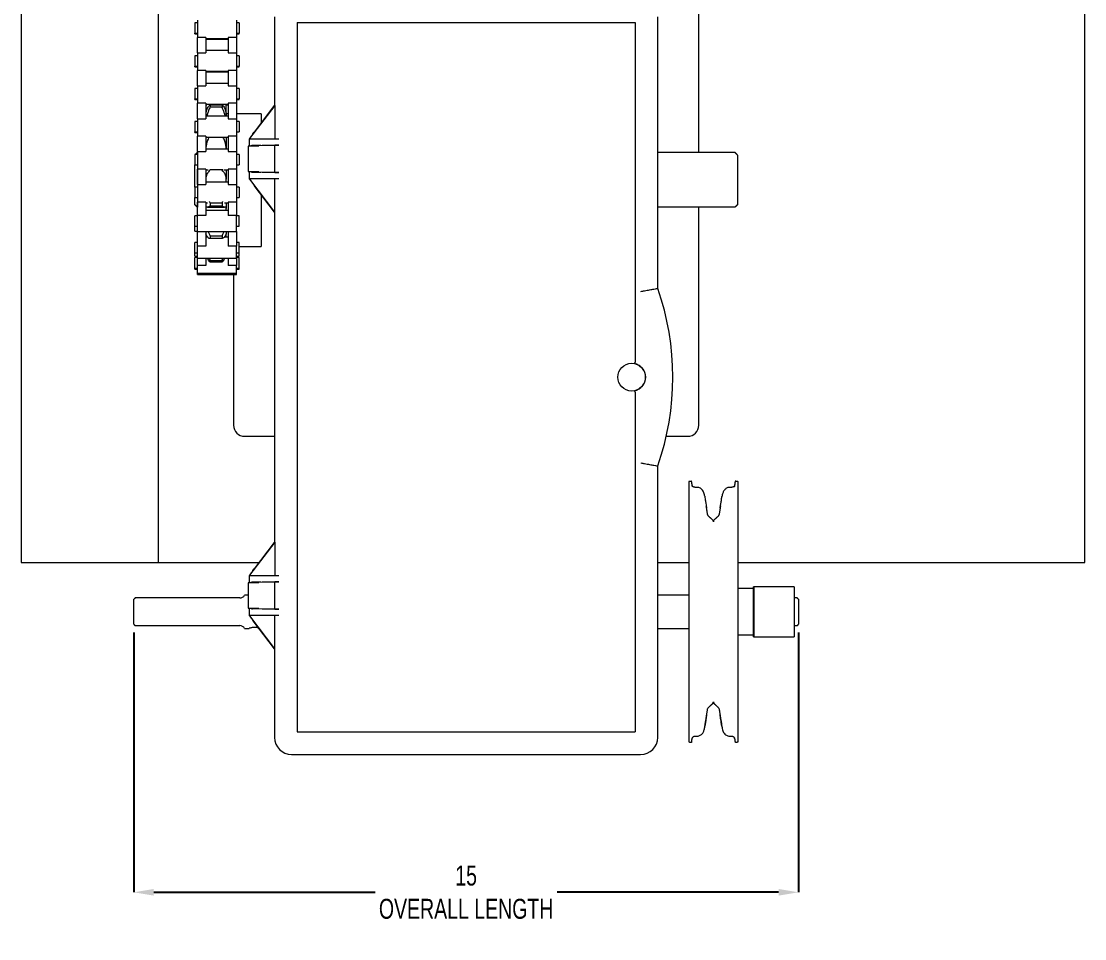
# Model space of a CAD drawing. Header units: inches. Extents: x 1.7 to 27.6, y 4.9 to 18.4.
# Drawn here: x 3.81 to 11.81, y 4.91 to 11.81 of the extents above; entities that cross this region are included whole.
import ezdxf

# ---------------------------------------------------------------- set-up
doc = ezdxf.new("R2010")
doc.units = ezdxf.units.IN
doc.header["$MEASUREMENT"] = 0
doc.header["$PDSIZE"] = -1
doc.layers.add('DIM', color=1, linetype='Continuous')
doc.styles.add('SLDTEXTSTYLE0', font='ARIAL.TTF', dxfattribs={"width": 0.7})
doc.dimstyles.new('SLDDIMSTYLE0', dxfattribs={"dimtxt": 0.15, "dimasz": 0.15, "dimexe": 0, "dimexo": 0.0625, "dimgap": 0.0375, "dimtad": 0, "dimtih": 1, "dimtoh": 1, "dimdec": 0, "dimlfac": 3, "dimrnd": 1e-09, "dimzin": 12, "dimdsep": 46, "dimtxsty": 'SLDTEXTSTYLE0', "dimsah": 1, "dimcen": 0.09, "dimadec": 0, "dimazin": 0, "dimtfac": 1, "dimtdec": 0, "dimtofl": 0, "dimtmove": 0, "dimatfit": 3, "dimfxl": 0, "dimtolj": 1, "dimtzin": 12, "dimarcsym": 0})

# ---------------------------------------------------------------- blocks, each defined once
blk = doc.blocks.new('*D30')
at = {"color": 0, "linetype": 'ByBlock', "lineweight": -2}
for p, q in [((4.6548, 7.2141), (4.6548, 5.2615)), ((9.6548, 7.2141), (9.6548, 5.2615)), ((4.8048, 5.2615), (6.4705, 5.2615)), ((9.5048, 5.2615), (7.839, 5.2615))]:
    blk.add_line(p, q, dxfattribs=at)
at = {"color": 0, "linetype": 'ByBlock'}
for points in [[(4.6548, 5.2615), (4.8048, 5.2365), (4.8048, 5.2865)], [(9.6548, 5.2615), (9.5048, 5.2365), (9.5048, 5.2865)]]:
    blk.add_solid(points, dxfattribs=at)
at = {"layer": 'DEFPOINTS', "color": 0, "linetype": 'ByBlock'}
for p in [(4.6548, 7.2766), (9.6548, 7.2766)]:
    blk.add_point(p, dxfattribs=at)
at = {"color": 0, "linetype": 'ByBlock', "insert": (7.1548, 5.2615), "char_height": 0.15, "attachment_point": 5, "style": 'SLDTEXTSTYLE0'}
blk.add_mtext('15\\POVERALL LENGTH', dxfattribs=at)

msp = doc.modelspace()

# ---------------------------------------------------------------- linework, layer by layer
at = {"color": 7, "linetype": 'Continuous', "lineweight": 15}
for p, q in [((11.808373, 7.741591), (11.808373, 18.408258)), ((4.841706, 7.741591), (4.841706, 15.783258)), ((3.808373, 12.741592), (3.808373, 7.741591)), ((8.905206, 10.824959), (8.905206, 12.460792)), ((5.713684, 11.843059), (5.713684, 11.17515)), ((8.595956, 9.802016), (8.595956, 11.843059)), ((5.113706, 11.799302), (5.113706, 11.721302)), ((5.134373, 11.819684), (5.134373, 11.688816)), ((5.426373, 11.819684), (5.426373, 11.688816)), ((5.447039, 11.799302), (5.447039, 11.721302)), ((5.883987, 11.801392), (5.883987, 6.468059)), ((5.883987, 11.801392), (8.425653, 11.801392)), ((8.425653, 11.801392), (8.425653, 9.247142)), ((5.113706, 11.715462), (5.113706, 11.721302)), ((5.197039, 11.688816), (5.134373, 11.688816)), ((5.134373, 11.572335), (5.134373, 11.688816)), ((5.197039, 11.688816), (5.197039, 11.572335)), ((5.426373, 11.688816), (5.363706, 11.688816)), ((5.363706, 11.688816), (5.363706, 11.572335)), ((5.426373, 11.688816), (5.426373, 11.572335)), ((5.447039, 11.715462), (5.447039, 11.721302)), ((5.113706, 11.551953), (5.113706, 11.473953)), ((5.134373, 11.572335), (5.197039, 11.572335)), ((5.134373, 11.572335), (5.134373, 11.441467)), ((5.363706, 11.572335), (5.426373, 11.572335)), ((5.426373, 11.572335), (5.426373, 11.441467)), ((5.447039, 11.551953), (5.447039, 11.473953)), ((5.113706, 11.468378), (5.113706, 11.473953)), ((5.197039, 11.441467), (5.134373, 11.441467)), ((5.134373, 11.324986), (5.134373, 11.441467)), ((5.197039, 11.441467), (5.197039, 11.324986)), ((5.426373, 11.441467), (5.363706, 11.441467)), ((5.363706, 11.441467), (5.363706, 11.324986)), ((5.426373, 11.441467), (5.426373, 11.324986)), ((5.447039, 11.468378), (5.447039, 11.473953)), ((5.113706, 11.304604), (5.113706, 11.226604)), ((5.134373, 11.324986), (5.197039, 11.324986)), ((5.134373, 11.324986), (5.134373, 11.194118)), ((5.363706, 11.324986), (5.426373, 11.324986)), ((5.426373, 11.324986), (5.426373, 11.194118)), ((5.447039, 11.304604), (5.447039, 11.226604)), ((5.113706, 11.221295), (5.113706, 11.226604)), ((5.447039, 11.221295), (5.447039, 11.226604)), ((5.197039, 11.194118), (5.134373, 11.194118)), ((5.134373, 11.077638), (5.134373, 11.194118)), ((5.197039, 11.194118), (5.197039, 11.077638)), ((5.228373, 11.181347), (5.228373, 11.165885)), ((5.228373, 11.181347), (5.318706, 11.181347)), ((5.318706, 11.165885), (5.228373, 11.165885)), ((5.318706, 11.181347), (5.318706, 11.165885)), ((5.350039, 11.112628), (5.350039, 11.153677)), ((5.426373, 11.194118), (5.363706, 11.194118)), ((5.363706, 11.194118), (5.363706, 11.077638)), ((5.426373, 11.194118), (5.426373, 11.077638)), ((5.715535, 11.176392), (5.525949, 10.929385)), ((5.561704, 10.97714), (5.714404, 11.176089)), ((5.713849, 11.176089), (5.714081, 11.176392)), ((5.713849, 11.176392), (5.713849, 11.176089)), ((5.715176, 11.176392), (5.713849, 11.176392)), ((5.714404, 11.176089), (5.713849, 11.176089)), ((5.715535, 11.176392), (5.715176, 11.176392)), ((5.715535, 11.176392), (5.715535, 10.926392)), ((5.113706, 11.057255), (5.113706, 10.979255)), ((5.134373, 11.077638), (5.197039, 11.077638)), ((5.134373, 11.077638), (5.134373, 10.946769)), ((5.350039, 11.112628), (5.350039, 11.096422)), ((5.363706, 11.077638), (5.426373, 11.077638)), ((5.426373, 11.077638), (5.426373, 10.946769)), ((5.447039, 11.057255), (5.447039, 10.979255)), ((5.613707, 11.115043), (5.613707, 11.044893)), ((5.113706, 10.974211), (5.113706, 10.979255)), ((5.550705, 10.963168), (5.561546, 10.97714)), ((5.561546, 10.976926), (5.550705, 10.962797)), ((5.550705, 10.962797), (5.550705, 10.963168)), ((5.561546, 10.976926), (5.561704, 10.97714)), ((5.561704, 10.97714), (5.561546, 10.97714)), ((5.561546, 10.97714), (5.561546, 10.976926)), ((5.197039, 10.946769), (5.134373, 10.946769)), ((5.134373, 10.830289), (5.134373, 10.946769)), ((5.197039, 10.946769), (5.197039, 10.830289)), ((5.350039, 10.940089), (5.350039, 10.849074)), ((5.426373, 10.946769), (5.363706, 10.946769)), ((5.363706, 10.946769), (5.363706, 10.830289)), ((5.426373, 10.946769), (5.426373, 10.830289)), ((5.523683, 10.926392), (5.523683, 10.872226)), ((5.523683, 10.926392), (5.532395, 10.926392)), ((5.525949, 10.929385), (5.525949, 10.926392)), ((5.532395, 10.926392), (5.746291, 10.926392)), ((5.113706, 10.809907), (5.113706, 10.731907)), ((5.133706, 10.824959), (5.133706, 10.809907)), ((5.134373, 10.830289), (5.197039, 10.830289)), ((5.134373, 10.830289), (5.134373, 10.699421)), ((5.363706, 10.830289), (5.426373, 10.830289)), ((5.426373, 10.830289), (5.426373, 10.699421)), ((5.447039, 10.809907), (5.447039, 10.731907)), ((5.594671, 10.872226), (5.51535, 10.872226)), ((5.547161, 10.876779), (5.746291, 10.878755)), ((5.713684, 10.877307), (5.61965, 10.876392)), ((5.715176, 10.878054), (5.713684, 10.877307)), ((5.713684, 10.877307), (5.713684, 10.675477)), ((9.197039, 10.804959), (9.197039, 10.432959)), ((5.113706, 10.562558), (5.113706, 10.731907)), ((5.133706, 10.731907), (5.133706, 10.562558)), ((5.197039, 10.699421), (5.134373, 10.699421)), ((5.134373, 10.58294), (5.134373, 10.699421)), ((5.197039, 10.699421), (5.197039, 10.58294)), ((5.228373, 10.698095), (5.228373, 10.694278)), ((5.318706, 10.694278), (5.228373, 10.694278)), ((5.318706, 10.698095), (5.318706, 10.694278)), ((5.350039, 10.69274), (5.350039, 10.623691)), ((5.426373, 10.699421), (5.363706, 10.699421)), ((5.363706, 10.699421), (5.363706, 10.58294)), ((5.426373, 10.699421), (5.426373, 10.58294)), ((5.51535, 10.680559), (5.594671, 10.680559)), ((5.523683, 10.680559), (5.523683, 10.626392)), ((5.746291, 10.674029), (5.547161, 10.676005)), ((5.61965, 10.676392), (5.713684, 10.675477)), ((5.713684, 10.675477), (5.715176, 10.674731)), ((5.113706, 10.562558), (5.113706, 10.484558)), ((5.134373, 10.58294), (5.197039, 10.58294)), ((5.134373, 10.58294), (5.134373, 10.450558)), ((5.350039, 10.601725), (5.350039, 10.623691)), ((5.363706, 10.58294), (5.426373, 10.58294)), ((5.426373, 10.58294), (5.426373, 10.450558)), ((5.447039, 10.562558), (5.447039, 10.484558)), ((5.532395, 10.626392), (5.523683, 10.626392)), ((5.52578, 10.623603), (5.52578, 10.626392)), ((5.52578, 10.623603), (5.713441, 10.376392)), ((5.746291, 10.626392), (5.532395, 10.626392)), ((5.712553, 10.376392), (5.561546, 10.575317)), ((5.715293, 10.376392), (5.715293, 10.626392)), ((5.113706, 10.432959), (5.113706, 10.484558)), ((5.133706, 10.484558), (5.133706, 10.412501)), ((5.613707, 10.506604), (5.613707, 10.118208)), ((5.134373, 10.412501), (5.133706, 10.412501)), ((5.197039, 10.450558), (5.134373, 10.450558)), ((5.134373, 10.349914), (5.134373, 10.450558)), ((5.197039, 10.450558), (5.197039, 10.349914)), ((5.228373, 10.445272), (5.228373, 10.420826)), ((5.228373, 10.445272), (5.318706, 10.445272)), ((5.318706, 10.420826), (5.228373, 10.420826)), ((5.318706, 10.445272), (5.318706, 10.420826)), ((5.350039, 10.445391), (5.350039, 10.401819)), ((5.350039, 10.386705), (5.350039, 10.401819)), ((5.426373, 10.450558), (5.363706, 10.450558)), ((5.363706, 10.450558), (5.363706, 10.349914)), ((5.426373, 10.450558), (5.426373, 10.349914)), ((9.177039, 10.412501), (8.595956, 10.412501)), ((8.905206, 8.773292), (8.905206, 10.412501)), ((5.113706, 10.269539), (5.113706, 10.347539)), ((5.197039, 10.349914), (5.134373, 10.349914)), ((5.134373, 10.230376), (5.134373, 10.349914)), ((5.426373, 10.349914), (5.363706, 10.349914)), ((5.426373, 10.230376), (5.426373, 10.349914)), ((5.447039, 10.269539), (5.447039, 10.347539)), ((5.712553, 10.376392), (5.713441, 10.376392)), ((5.715293, 10.376392), (5.713441, 10.376392)), ((5.713684, 10.376392), (5.713684, 7.891817)), ((5.113706, 10.233265), (5.113706, 10.269539)), ((5.134373, 10.230376), (5.197039, 10.230376)), ((5.134373, 10.119528), (5.134373, 10.230376)), ((5.197039, 10.230376), (5.197039, 10.119528)), ((5.228373, 10.197238), (5.228373, 10.177183)), ((5.228373, 10.197238), (5.318706, 10.197238)), ((5.318706, 10.177183), (5.228373, 10.177183)), ((5.318706, 10.197238), (5.318706, 10.177183)), ((5.350039, 10.230372), (5.350039, 10.212649)), ((5.350039, 10.186533), (5.350039, 10.212649)), ((5.363706, 10.230376), (5.426373, 10.230376)), ((5.363706, 10.230376), (5.363706, 10.119528)), ((5.426373, 10.230376), (5.426373, 10.119528)), ((5.113706, 10.069366), (5.113706, 10.147366)), ((5.197039, 10.119528), (5.134373, 10.119528)), ((5.134373, 10.030199), (5.134373, 10.119528)), ((5.426373, 10.119528), (5.363706, 10.119528)), ((5.426373, 10.030199), (5.426373, 10.119528)), ((5.447039, 10.069366), (5.447039, 10.147366)), ((5.113706, 10.044813), (5.113706, 10.069366)), ((5.113706, 9.955281), (5.113706, 10.033281)), ((5.134373, 9.973339), (5.134373, 10.030199)), ((5.197039, 10.030199), (5.197039, 9.973339)), ((5.228373, 10.013052), (5.228373, 10.000441)), ((5.228373, 10.013052), (5.318706, 10.013052)), ((5.318706, 10.000441), (5.228373, 10.000441)), ((5.318706, 10.013052), (5.318706, 10.000441)), ((5.363706, 10.030199), (5.363706, 9.973339)), ((5.426373, 10.030199), (5.426373, 9.973339)), ((5.447039, 10.044813), (5.447039, 10.069366)), ((5.447039, 9.955281), (5.447039, 10.033281)), ((5.113706, 9.946607), (5.113706, 9.955281)), ((5.197039, 9.973339), (5.134373, 9.973339)), ((5.134373, 9.916114), (5.134373, 9.973339)), ((5.426373, 9.973339), (5.363706, 9.973339)), ((5.426373, 9.916114), (5.426373, 9.973339)), ((5.447039, 9.946607), (5.447039, 9.955281)), ((5.134373, 9.90744), (5.134373, 9.916114)), ((5.405206, 9.90744), (5.405206, 8.773292)), ((5.426373, 9.90744), (5.426373, 9.916114)), ((8.425653, 9.022309), (8.425653, 6.468059)), ((5.488539, 8.689958), (5.713684, 8.689958)), ((8.66035, 8.689958), (8.821873, 8.689958)), ((8.595956, 6.426392), (8.595956, 8.467435)), ((8.829217, 8.348902), (8.829217, 6.455276)), ((9.20035, 6.392348), (9.20035, 8.348902)), ((5.715535, 7.893059), (5.525949, 7.646052)), ((5.561704, 7.693806), (5.714404, 7.892756)), ((5.713849, 7.892756), (5.714081, 7.893059)), ((5.713849, 7.893059), (5.713849, 7.892756)), ((5.715176, 7.893059), (5.713849, 7.893059)), ((5.714404, 7.892756), (5.713849, 7.892756)), ((5.715535, 7.893059), (5.715176, 7.893059)), ((5.715535, 7.893059), (5.715535, 7.643059)), ((3.808373, 7.741591), (4.381706, 7.741591)), ((4.381706, 7.741591), (4.414706, 7.741591)), ((4.414706, 7.741591), (4.447706, 7.741591)), ((4.447706, 7.741591), (4.841706, 7.741591)), ((4.841706, 7.741591), (5.59838, 7.741591)), ((5.550705, 7.679835), (5.561546, 7.693806)), ((5.561546, 7.693593), (5.550705, 7.679464)), ((5.561546, 7.693593), (5.561704, 7.693806)), ((5.561546, 7.693806), (5.561546, 7.693593)), ((5.561704, 7.693806), (5.561546, 7.693806)), ((8.595956, 7.741591), (8.829217, 7.741591)), ((9.20035, 7.741591), (9.31545, 7.741591)), ((9.31545, 7.741591), (11.808373, 7.741591)), ((5.523683, 7.643059), (5.523683, 7.588892)), ((5.523683, 7.643059), (5.532395, 7.643059)), ((5.525949, 7.646052), (5.525949, 7.643059)), ((5.532395, 7.643059), (5.746291, 7.643059)), ((5.550705, 7.679464), (5.550705, 7.679835)), ((5.594671, 7.588892), (5.51535, 7.588892)), ((5.547161, 7.593446), (5.746291, 7.595422)), ((5.713684, 7.593974), (5.61965, 7.593059)), ((5.715176, 7.59472), (5.713684, 7.593974)), ((5.713684, 7.593974), (5.713684, 7.392144)), ((9.62145, 7.558126), (9.62145, 7.183126)), ((4.654783, 7.276625), (4.654783, 7.464625)), ((9.654784, 7.464625), (9.654784, 7.276625)), ((5.51535, 7.397225), (5.594671, 7.397225)), ((5.523683, 7.397225), (5.523683, 7.343058)), ((5.746291, 7.390696), (5.547161, 7.392672)), ((5.61965, 7.393059), (5.713684, 7.392144)), ((5.713684, 7.392144), (5.715176, 7.391398)), ((5.532395, 7.343058), (5.523683, 7.343058)), ((5.52578, 7.34027), (5.52578, 7.343058)), ((5.52578, 7.34027), (5.713441, 7.093058)), ((5.746291, 7.343058), (5.532395, 7.343058)), ((5.561546, 7.291984), (5.550596, 7.306408)), ((5.712553, 7.093058), (5.561546, 7.291984)), ((5.715293, 7.093058), (5.715293, 7.343058)), ((5.712553, 7.093058), (5.713441, 7.093058)), ((5.715293, 7.093058), (5.713441, 7.093058)), ((5.713684, 7.093058), (5.713684, 6.426392)), ((5.883987, 6.468059), (8.425653, 6.468059)), ((8.829217, 6.455276), (8.829217, 6.392348)), ((5.84232, 6.297756), (8.46732, 6.297756))]:
    msp.add_line(p, q, dxfattribs=at)
msp.add_line((9.31545, 7.558126), (9.31545, 7.183126))
msp.add_circle((8.399823, 9.134725), 0.104167, dxfattribs=at)
for centre, radius, start, end in [((6.706702, 9.134725), 2.003636, 340.5466288, 19.4533712), ((8.399823, 9.134725), 0.105013, 282.5866872, 77.4133128), ((5.488539, 8.773292), 0.083333, 180, 270), ((8.821873, 8.773292), 0.083333, 270, 0), ((8.992215, 8.104619), 0.020833, 189, 228.3263491), ((9.037352, 8.104619), 0.020833, 311.6736509, 351), ((8.99395, 8.047292), 0.020833, 0, 48.3263491), ((9.035617, 8.047292), 0.020833, 131.6736509, 180), ((5.452032, 7.516292), 0.041667, 270, 330), ((5.452032, 7.224959), 0.041667, 30, 90), ((8.992215, 6.636631), 0.020833, 131.6736509, 171), ((8.99395, 6.693959), 0.020833, 311.6736509, 0), ((9.035617, 6.693959), 0.020833, 180, 228.3263491), ((9.037352, 6.636631), 0.020833, 9, 48.3263491), ((5.84232, 6.426392), 0.128636, 180, 270), ((8.46732, 6.426392), 0.128636, 270, 0)]:
    msp.add_arc(centre, radius, start, end, dxfattribs=at)
for centre, major_axis, ratio, start_param, end_param in [((5.563683, 10.979134), (0.041664, 0.055393), 0.00838454, 1.86945715, 2.69249085), ((5.563683, 10.876392), (0.047333, 0), 0.00872687, 0.00104473, 1.92738342), ((5.840157, 10.878034), (0.125, 0), 0.00872687, 2.42026805, 3.12413936), ((5.563683, 10.676393), (0.047333, 0), 0.00872687, 4.35580189, 6.28214058), ((5.840157, 10.67475), (0.125, 0), 0.00872687, 3.15904595, 3.86291725), ((5.563683, 10.573087), (-0.041664, 0.055986), 0.0083594, 0.43949511, 1.2625288), ((5.563683, 7.6958), (0.041664, 0.055393), 0.00838454, 1.86945715, 2.69249085), ((5.563683, 7.593058), (0.047333, 0), 0.00872687, 0.00104473, 1.92738342), ((5.840157, 7.594701), (0.125, 0), 0.00872687, 2.42026805, 3.12413936), ((5.840157, 7.391416), (0.125, 0), 0.00872687, 3.15904595, 3.86291725), ((5.563683, 7.289753), (-0.041664, 0.055986), 0.0083594, 0.43949511, 1.2625288)]:
    msp.add_ellipse(centre, major_axis=major_axis, ratio=ratio, start_param=start_param, end_param=end_param, dxfattribs=at)
for points in [[(5.134373, 11.799302), (5.113706, 11.799302)], [(5.447039, 11.799302), (5.426373, 11.799302)], [(5.113706, 11.721302), (5.134373, 11.721302)], [(5.113706, 11.715462), (5.134373, 11.715462)], [(5.197039, 11.682135), (5.363706, 11.682135)], [(5.426373, 11.721302), (5.447039, 11.721302)], [(5.426373, 11.715462), (5.447039, 11.715462)], [(5.197039, 11.676295), (5.363706, 11.676295)], [(5.134373, 11.551953), (5.113706, 11.551953)], [(5.363706, 11.59112), (5.197039, 11.59112)], [(5.447039, 11.551953), (5.426373, 11.551953)], [(5.113706, 11.473953), (5.134373, 11.473953)], [(5.113706, 11.468378), (5.134373, 11.468378)], [(5.426373, 11.473953), (5.447039, 11.473953)], [(5.426373, 11.468378), (5.447039, 11.468378)], [(5.197039, 11.434786), (5.363706, 11.434786)], [(5.197039, 11.429212), (5.363706, 11.429212)], [(5.134373, 11.304604), (5.113706, 11.304604)], [(5.363706, 11.343771), (5.197039, 11.343771)], [(5.447039, 11.304604), (5.426373, 11.304604)], [(5.113706, 11.226604), (5.134373, 11.226604)], [(5.113706, 11.221295), (5.134373, 11.221295)], [(5.426373, 11.226604), (5.447039, 11.226604)], [(5.426373, 11.221295), (5.447039, 11.221295)], [(5.197039, 11.187438), (5.363706, 11.187438)], [(5.199423, 11.187438), (5.197525, 11.173695)], [(5.197525, 11.118904), (5.204613, 11.146296)], [(5.204613, 11.146296), (5.209441, 11.157663)], [(5.337637, 11.157663), (5.342466, 11.146296)], [(5.342466, 11.146296), (5.349554, 11.118904)], [(5.349554, 11.173695), (5.347656, 11.187438)], [(5.350039, 11.182128), (5.363706, 11.182128)], [(5.134373, 11.057255), (5.113706, 11.057255)], [(5.363706, 11.096422), (5.197039, 11.096422)], [(5.204613, 11.101062), (5.203944, 11.096422)], [(5.209441, 11.117352), (5.204613, 11.101062)], [(5.342466, 11.101062), (5.337637, 11.117352)], [(5.343135, 11.096422), (5.342466, 11.101062)], [(5.349554, 11.118904), (5.350039, 11.112628)], [(5.363706, 11.115043), (5.350039, 11.115043)], [(5.613707, 11.115043), (5.426373, 11.115043)], [(5.447039, 11.057255), (5.426373, 11.057255)], [(5.113706, 10.979255), (5.134373, 10.979255)], [(5.113706, 10.974211), (5.134373, 10.974211)], [(5.426373, 10.979255), (5.447039, 10.979255)], [(5.197039, 10.940089), (5.363706, 10.940089)], [(5.204613, 10.903363), (5.197525, 10.863827)], [(5.209441, 10.915554), (5.204613, 10.903363)], [(5.342466, 10.903363), (5.337637, 10.915554)], [(5.349554, 10.863827), (5.342466, 10.903363)], [(5.134373, 10.809907), (5.113706, 10.809907)], [(5.133706, 10.824959), (5.118654, 10.809907)], [(5.134373, 10.824959), (5.133706, 10.824959)], [(5.363706, 10.849074), (5.197039, 10.849074)], [(5.447039, 10.809907), (5.426373, 10.809907)], [(5.51535, 10.872226), (5.51535, 10.680559)], [(9.177039, 10.824959), (8.595956, 10.824959)], [(9.197039, 10.804959), (9.177039, 10.824959)], [(5.113706, 10.731907), (5.134373, 10.731907)], [(5.426373, 10.731907), (5.447039, 10.731907)], [(5.197039, 10.69274), (5.215094, 10.69274)], [(5.204613, 10.662011), (5.197525, 10.638126)], [(5.209441, 10.668248), (5.204613, 10.662011)], [(5.331984, 10.69274), (5.363706, 10.69274)], [(5.342466, 10.662011), (5.337637, 10.668248)], [(5.349554, 10.638126), (5.342466, 10.662011)], [(5.134373, 10.562558), (5.113706, 10.562558)], [(5.363706, 10.601725), (5.197039, 10.601725)], [(5.447039, 10.562558), (5.426373, 10.562558)], [(5.113706, 10.484558), (5.134373, 10.484558)], [(5.426373, 10.484558), (5.447039, 10.484558)], [(5.133706, 10.412501), (5.113706, 10.432959)], [(5.197039, 10.445391), (5.208853, 10.445391)], [(5.199721, 10.410576), (5.197525, 10.409152)], [(5.204613, 10.413749), (5.203575, 10.413075)], [(5.209441, 10.413083), (5.204613, 10.413749)], [(5.209441, 10.412993), (5.335986, 10.412993)], [(5.318706, 10.445272), (5.324648, 10.455629)], [(5.342466, 10.413749), (5.337637, 10.413083)], [(5.338226, 10.445391), (5.363706, 10.445391)], [(5.343504, 10.413075), (5.342466, 10.413749)], [(5.349554, 10.409152), (5.347358, 10.410576)], [(9.197039, 10.432959), (9.177039, 10.412501)], [(5.134373, 10.347539), (5.113706, 10.347539)], [(5.363706, 10.386705), (5.197039, 10.386705)], [(5.447039, 10.347539), (5.426373, 10.347539)], [(5.113706, 10.269539), (5.134373, 10.269539)], [(5.426373, 10.269539), (5.447039, 10.269539)], [(5.113706, 10.233265), (5.134373, 10.233265)], [(5.197039, 10.230372), (5.363706, 10.230372)], [(5.211938, 10.186533), (5.197039, 10.186533)], [(5.197525, 10.211763), (5.197207, 10.212343)], [(5.204613, 10.196373), (5.197525, 10.211763)], [(5.209441, 10.188905), (5.204613, 10.196373)], [(5.363706, 10.186533), (5.335221, 10.186533)], [(5.342466, 10.196373), (5.337637, 10.188905)], [(5.349554, 10.211763), (5.342466, 10.196373)], [(5.134373, 10.147366), (5.113706, 10.147366)], [(5.447039, 10.147366), (5.426373, 10.147366)], [(5.447039, 10.118208), (5.613707, 10.118208)], [(5.113706, 10.069366), (5.134373, 10.069366)], [(5.113706, 10.044813), (5.134373, 10.044813)], [(5.134373, 10.033281), (5.113706, 10.033281)], [(5.134373, 10.030199), (5.426373, 10.030199)], [(5.318706, 10.013052), (5.325726, 10.030199)], [(5.426373, 10.069366), (5.447039, 10.069366)], [(5.426373, 10.044813), (5.447039, 10.044813)], [(5.447039, 10.033281), (5.426373, 10.033281)], [(5.113706, 9.955281), (5.134373, 9.955281)], [(5.113706, 9.946607), (5.134373, 9.946607)], [(5.426373, 9.955281), (5.447039, 9.955281)], [(5.426373, 9.946607), (5.447039, 9.946607)], [(5.134373, 9.916114), (5.426373, 9.916114)], [(5.134373, 9.90744), (5.426373, 9.90744)], [(8.425653, 9.247142), (8.425616, 9.246807)], [(8.425616, 9.022643), (8.425653, 9.022309)], [(8.595956, 8.467435), (8.594464, 8.467691)], [(8.850617, 8.352292), (8.829217, 8.348902)], [(8.857416, 8.309365), (8.850617, 8.352292)], [(9.17895, 8.352292), (9.172139, 8.309286)], [(9.20035, 8.348902), (9.17895, 8.352292)], [(8.889941, 8.306335), (8.875526, 8.306335)], [(9.154018, 8.306335), (9.139626, 8.306335)], [(8.949711, 8.238867), (8.951176, 8.229671)], [(8.971638, 8.10136), (8.961621, 8.164606)], [(9.068177, 8.166066), (9.057929, 8.10136)], [(9.078391, 8.229671), (9.079856, 8.238867)], [(9.007802, 8.062853), (8.978363, 8.089058)], [(9.051204, 8.089058), (9.021765, 8.062853)], [(5.51535, 7.588892), (5.51535, 7.397225)], [(9.31545, 7.545125), (9.20035, 7.545125)], [(9.62145, 7.558126), (9.31545, 7.558126)], [(4.664783, 7.474625), (4.654783, 7.464625)], [(5.452032, 7.474625), (4.664783, 7.474625)], [(5.51535, 7.495459), (5.488117, 7.495459)], [(8.829217, 7.495459), (8.595956, 7.495459)], [(9.644783, 7.474625), (9.62145, 7.474625)], [(9.654784, 7.464625), (9.644783, 7.474625)], [(4.654783, 7.276625), (4.664783, 7.266625)], [(4.664783, 7.266625), (5.452032, 7.266625)], [(5.488117, 7.245792), (5.522016, 7.245792)], [(8.595956, 7.245792), (8.829217, 7.245792)], [(9.62145, 7.266625), (9.644783, 7.266625)], [(9.644783, 7.266625), (9.654784, 7.276625)], [(9.20035, 7.196125), (9.31545, 7.196125)], [(9.31545, 7.183126), (9.62145, 7.183126)], [(8.978363, 6.652193), (9.007802, 6.678397)], [(9.021765, 6.678397), (9.051204, 6.652193)], [(8.961621, 6.576644), (8.971638, 6.63989)], [(9.057929, 6.63989), (9.068177, 6.575185)], [(8.949711, 6.502383), (8.951176, 6.51158)], [(9.078391, 6.51158), (9.079856, 6.502383)], [(8.850617, 6.388959), (8.855375, 6.419)], [(8.875526, 6.434916), (8.889941, 6.434916)], [(9.139626, 6.434916), (9.154018, 6.434916)], [(9.174198, 6.418966), (9.17895, 6.388959)], [(8.829217, 6.392348), (8.850617, 6.388959)], [(9.17895, 6.388959), (9.20035, 6.392348)]]:
    msp.add_open_spline(points, degree=1, dxfattribs=at)
for points, knots in [([(5.209441, 11.157663), (5.211951, 11.162207), (5.217049, 11.171439), (5.223874, 11.178131), (5.227761, 11.18091), (5.228373, 11.181347)], [0, 0, 0, 0, 0.44957207, 0.91335935, 1, 1, 1, 1]), ([(5.228373, 11.165885), (5.224808, 11.157504), (5.217795, 11.141017), (5.212195, 11.125151), (5.209441, 11.117352)], [0, 0, 0, 0, 0.50836932, 1, 1, 1, 1]), ([(5.318706, 11.181347), (5.322271, 11.178472), (5.329284, 11.172817), (5.334884, 11.162658), (5.337637, 11.157663)], [0, 0, 0, 0, 0.50837142, 1, 1, 1, 1]), ([(5.337637, 11.117352), (5.335128, 11.124469), (5.33003, 11.138929), (5.323204, 11.155437), (5.319318, 11.164464), (5.318706, 11.165885)], [0, 0, 0, 0, 0.44958056, 0.91337507, 1, 1, 1, 1]), ([(5.350039, 11.153677), (5.350021, 11.157525), (5.349989, 11.163977), (5.349679, 11.170901), (5.349554, 11.173695)], [0, 0, 0, 0, 0.59642365, 1, 1, 1, 1]), ([(5.22085, 10.940089), (5.2199, 10.938096), (5.215569, 10.929013), (5.212128, 10.921455), (5.209441, 10.915554)], [0, 0, 0, 0, 0.21940272, 1, 1, 1, 1]), ([(5.337637, 10.915554), (5.33518, 10.920956), (5.331739, 10.928521), (5.327452, 10.937517), (5.326226, 10.940089)], [0, 0, 0, 0, 0.71405507, 1, 1, 1, 1]), ([(5.349979, 10.849074), (5.349964, 10.851527), (5.349931, 10.856692), (5.349684, 10.861371), (5.349554, 10.863827)], [0, 0, 0, 0, 0.47515087, 1, 1, 1, 1]), ([(5.547161, 10.876779), (5.544598, 10.876279), (5.53955, 10.875296), (5.534791, 10.872361), (5.532425, 10.871015), (5.532395, 10.870998)], [0, 0, 0, 0, 0.50439198, 0.99361576, 1, 1, 1, 1]), ([(5.228373, 10.694278), (5.224476, 10.688412), (5.217473, 10.67787), (5.211909, 10.671205), (5.209441, 10.668248)], [0, 0, 0, 0, 0.55637348, 1, 1, 1, 1]), ([(5.337637, 10.668248), (5.335135, 10.671274), (5.330051, 10.677421), (5.323229, 10.687261), (5.319335, 10.693303), (5.318706, 10.694278)], [0, 0, 0, 0, 0.4484217, 0.91095305, 1, 1, 1, 1]), ([(5.532395, 10.681786), (5.532425, 10.681769), (5.533307, 10.681267), (5.535815, 10.679857), (5.540597, 10.677206), (5.544743, 10.676448), (5.547161, 10.676005)], [0, 0, 0, 0, 0.00638282, 0.18465173, 0.52478222, 1, 1, 1, 1]), ([(5.350039, 10.623691), (5.350021, 10.626862), (5.349989, 10.632178), (5.349679, 10.636416), (5.349554, 10.638126)], [0, 0, 0, 0, 0.59640045, 1, 1, 1, 1]), ([(5.228373, 10.420826), (5.224566, 10.418143), (5.218202, 10.413658), (5.213132, 10.413427), (5.211096, 10.413335)], [0, 0, 0, 0, 0.59824084, 1, 1, 1, 1]), ([(5.222553, 10.4553), (5.22384, 10.45314), (5.225711, 10.450002), (5.22774, 10.446396), (5.228373, 10.445272)], [0, 0, 0, 0, 0.68818773, 1, 1, 1, 1]), ([(5.335986, 10.413326), (5.334005, 10.413437), (5.329429, 10.413694), (5.32322, 10.417354), (5.319329, 10.420347), (5.318706, 10.420826)], [0, 0, 0, 0, 0.3908382, 0.90244971, 1, 1, 1, 1]), ([(5.350039, 10.401819), (5.350021, 10.403657), (5.349989, 10.40674), (5.349679, 10.408458), (5.349554, 10.409152)], [0, 0, 0, 0, 0.59642365, 1, 1, 1, 1]), ([(5.228373, 10.177183), (5.224808, 10.177951), (5.217795, 10.179461), (5.212195, 10.185792), (5.209441, 10.188905)], [0, 0, 0, 0, 0.508372, 1, 1, 1, 1]), ([(5.213922, 10.230372), (5.215005, 10.227728), (5.218713, 10.218679), (5.223879, 10.20719), (5.227762, 10.198592), (5.228373, 10.197238)], [0, 0, 0, 0, 0.25805637, 0.88321577, 1, 1, 1, 1]), ([(5.318706, 10.197238), (5.322313, 10.205203), (5.327585, 10.216844), (5.331807, 10.227126), (5.33314, 10.230372)], [0, 0, 0, 0, 0.68426336, 1, 1, 1, 1]), ([(5.337637, 10.188905), (5.335128, 10.186078), (5.33003, 10.180336), (5.323204, 10.17776), (5.319318, 10.177261), (5.318706, 10.177183)], [0, 0, 0, 0, 0.44957881, 0.91337541, 1, 1, 1, 1]), ([(5.350039, 10.212649), (5.350021, 10.212875), (5.349989, 10.213254), (5.349679, 10.212192), (5.349554, 10.211763)], [0, 0, 0, 0, 0.59644328, 1, 1, 1, 1]), ([(5.228373, 10.000441), (5.224808, 10.004358), (5.217795, 10.012062), (5.212195, 10.023983), (5.209441, 10.029843)], [0, 0, 0, 0, 0.5083684, 1, 1, 1, 1]), ([(5.221349, 10.030199), (5.223044, 10.025885), (5.225306, 10.020128), (5.227758, 10.01447), (5.228373, 10.013052)], [0, 0, 0, 0, 0.74938948, 1, 1, 1, 1]), ([(5.337637, 10.029843), (5.335128, 10.024509), (5.33003, 10.01367), (5.323204, 10.004974), (5.319318, 10.001057), (5.318706, 10.000441)], [0, 0, 0, 0, 0.44957328, 0.91335514, 1, 1, 1, 1]), ([(8.469483, 9.779972), (8.469626, 9.779998), (8.478681, 9.781611), (8.501685, 9.785659), (8.536348, 9.791731), (8.567947, 9.797202), (8.589672, 9.800939), (8.592867, 9.801486), (8.594464, 9.801759)], [0, 0, 0, 0, 0.00224301, 0.14161836, 0.35913689, 0.57367381, 0.78681283, 1, 1, 1, 1]), ([(8.422707, 9.237215), (8.422712, 9.237215), (8.422766, 9.237219), (8.42295, 9.237423), (8.423391, 9.238464), (8.424075, 9.240643), (8.424855, 9.243529), (8.425363, 9.245715), (8.425616, 9.246807)], [0, 0, 0, 0, 0.01162746, 0.13370377, 0.35086089, 0.56740657, 0.78371877, 1, 1, 1, 1]), ([(8.425616, 9.022643), (8.425363, 9.023736), (8.424855, 9.025922), (8.424075, 9.028808), (8.423391, 9.030985), (8.42295, 9.032031), (8.422766, 9.032228), (8.422712, 9.032236), (8.422707, 9.032236)], [0, 0, 0, 0, 0.2163256, 0.43259104, 0.64913266, 0.86630374, 0.98837221, 1, 1, 1, 1]), ([(8.469483, 8.489479), (8.469626, 8.489453), (8.478681, 8.48784), (8.501685, 8.483792), (8.536348, 8.477721), (8.567947, 8.472249), (8.589672, 8.468512), (8.592867, 8.467965), (8.594464, 8.467691)], [0, 0, 0, 0, 0.002243004, 0.141618285, 0.359136699, 0.573674033, 0.786812943, 1, 1, 1, 1]), ([(8.875557, 8.306682), (8.873953, 8.306635), (8.870304, 8.30653), (8.865299, 8.308727), (8.861148, 8.311785), (8.858382, 8.315077), (8.856723, 8.31801), (8.855879, 8.320192), (8.855533, 8.321356), (8.855376, 8.321967), (8.855293, 8.322339), (8.855294, 8.322335), (8.855295, 8.322333)], [0, 0, 0, 0, 0.14557331, 0.3312261, 0.48587053, 0.61627187, 0.72215664, 0.79668569, 0.84018021, 0.87894553, 0.93235255, 1, 1, 1, 1]), ([(9.174202, 8.32202), (9.174151, 8.32181), (9.174061, 8.321436), (9.173566, 8.319805), (9.172395, 8.317026), (9.169723, 8.312994), (9.165013, 8.309012), (9.159256, 8.306474), (9.15546, 8.306605), (9.153995, 8.306656)], [0, 0, 0, 0, 0.06835689, 0.12140248, 0.22910591, 0.37979836, 0.61510575, 0.85145203, 1, 1, 1, 1]), ([(8.949709, 8.238884), (8.949161, 8.242191), (8.947636, 8.251381), (8.944132, 8.26463), (8.937694, 8.278602), (8.929065, 8.290147), (8.917927, 8.299033), (8.905526, 8.304341), (8.896127, 8.306696), (8.890798, 8.306141), (8.889933, 8.306051)], [0, 0, 0, 0, 0.101607362, 0.28236922, 0.41321285, 0.565346409, 0.714983821, 0.838008916, 0.973687067, 1, 1, 1, 1]), ([(9.139637, 8.306003), (9.138727, 8.30611), (9.133482, 8.306725), (9.124417, 8.304403), (9.113622, 8.299954), (9.104801, 8.293717), (9.097601, 8.286371), (9.091709, 8.277879), (9.08699, 8.268177), (9.083221, 8.256685), (9.081128, 8.246742), (9.080121, 8.240515), (9.079858, 8.238884)], [0, 0, 0, 0, 0.02767174, 0.15950204, 0.2746959, 0.38137911, 0.48349462, 0.58472147, 0.69283127, 0.8089102, 0.94997384, 1, 1, 1, 1]), ([(8.951176, 8.229671), (8.952095, 8.223904), (8.954624, 8.208042), (8.958448, 8.184369), (8.962041, 8.162156), (8.963126, 8.154822), (8.96367, 8.151147)], [0, 0, 0, 0, 0.16030555, 0.44094667, 0.71987331, 1, 1, 1, 1]), ([(9.065897, 8.151147), (9.066136, 8.152812), (9.066844, 8.15774), (9.069327, 8.173314), (9.073482, 8.198948), (9.076757, 8.21944), (9.078391, 8.229671)], [0, 0, 0, 0, 0.14516584, 0.42978059, 0.71532427, 1, 1, 1, 1]), ([(5.547161, 7.593446), (5.544598, 7.592945), (5.539551, 7.591959), (5.534789, 7.589036), (5.532425, 7.587682), (5.532395, 7.587664)], [0, 0, 0, 0, 0.50438898, 0.99360984, 1, 1, 1, 1]), ([(5.532395, 7.398453), (5.532425, 7.398436), (5.533306, 7.397931), (5.535816, 7.396525), (5.540596, 7.393872), (5.544743, 7.393114), (5.547161, 7.392672)], [0, 0, 0, 0, 0.00638871, 0.18466186, 0.52478387, 1, 1, 1, 1]), ([(5.594308, 7.248826), (5.591759, 7.24947), (5.585953, 7.250936), (5.573493, 7.252769), (5.559475, 7.253165), (5.546162, 7.25195), (5.534603, 7.249679), (5.526052, 7.247311), (5.521542, 7.245824), (5.521902, 7.245942), (5.522016, 7.24598)], [0, 0, 0, 0, 0.11095849, 0.25282611, 0.38984522, 0.52063513, 0.65359376, 0.793501, 0.93472436, 1, 1, 1, 1]), ([(8.96367, 6.59613), (8.963431, 6.594001), (8.962723, 6.587696), (8.96024, 6.570168), (8.956085, 6.542861), (8.952811, 6.522056), (8.951176, 6.51167)], [0, 0, 0, 0, 0.14516827, 0.42978273, 0.71532784, 1, 1, 1, 1]), ([(8.951176, 6.51158), (8.952092, 6.517328), (8.954612, 6.53314), (8.9585, 6.55716), (8.960591, 6.570222), (8.96162, 6.576644)], [0, 0, 0, 0, 0.225010913, 0.618912543, 1, 1, 1, 1]), ([(9.078391, 6.51167), (9.077472, 6.517501), (9.074942, 6.533541), (9.07112, 6.558275), (9.067526, 6.582463), (9.066441, 6.591568), (9.065897, 6.59613)], [0, 0, 0, 0, 0.16030518, 0.4409461, 0.71987091, 1, 1, 1, 1]), ([(9.068193, 6.575187), (9.068606, 6.572562), (9.069898, 6.564348), (9.073533, 6.542007), (9.076774, 6.521712), (9.078391, 6.51158)], [0, 0, 0, 0, 0.19046114, 0.59585073, 1, 1, 1, 1]), ([(8.889936, 6.435248), (8.890844, 6.435141), (8.896087, 6.434525), (8.90515, 6.436849), (8.915945, 6.441297), (8.924766, 6.447534), (8.931966, 6.454879), (8.937858, 6.463372), (8.942577, 6.473074), (8.946346, 6.484566), (8.948439, 6.494509), (8.949446, 6.500736), (8.949709, 6.502367)], [0, 0, 0, 0, 0.027610523, 0.159449968, 0.274650619, 0.381332353, 0.483456654, 0.58468945, 0.692805618, 0.808898866, 0.949963112, 1, 1, 1, 1]), ([(9.079858, 6.502367), (9.080406, 6.49906), (9.081931, 6.489871), (9.085435, 6.476621), (9.091873, 6.462649), (9.100503, 6.451105), (9.11164, 6.442217), (9.124041, 6.43691), (9.133442, 6.434556), (9.138772, 6.43511), (9.13964, 6.435201)], [0, 0, 0, 0, 0.10160139, 0.28235175, 0.41318778, 0.56531489, 0.7149485, 0.83796324, 0.97363352, 1, 1, 1, 1]), ([(8.855323, 6.419064), (8.85531, 6.418999), (8.85528, 6.418842), (8.855377, 6.419307), (8.85564, 6.420284), (8.856298, 6.422272), (8.858065, 6.425889), (8.861865, 6.430375), (8.867835, 6.433767), (8.872812, 6.43532), (8.875314, 6.434884), (8.87542, 6.434865)], [0, 0, 0, 0, 0.0560555, 0.13349941, 0.18101052, 0.23394655, 0.35881606, 0.54882217, 0.76638398, 0.99011952, 1, 1, 1, 1]), ([(9.154038, 6.43452), (9.15532, 6.434618), (9.158703, 6.434878), (9.163588, 6.432883), (9.167951, 6.429909), (9.170884, 6.426606), (9.172674, 6.423605), (9.173608, 6.421299), (9.174, 6.420022), (9.174171, 6.419365), (9.174271, 6.418931), (9.174299, 6.418778), (9.17423, 6.419149), (9.174187, 6.419382)], [0, 0, 0, 0, 0.10086539, 0.26604398, 0.40249844, 0.51780519, 0.61217836, 0.68065959, 0.72041371, 0.75351672, 0.7972879, 0.87302519, 1, 1, 1, 1])]:
    msp.add_open_spline(points, degree=3, knots=knots, dxfattribs=at)

# ---------------------------------------------------------------- dimensions: what is measured, and where the dimension line sits
at = {"layer": 'DIM'}
dim = msp.add_linear_dim(base=(9.654783, 5.261459), p1=(4.654783, 7.276625), p2=(9.654783, 7.276625), text='<>\\POVERALL LENGTH', dimstyle='SLDDIMSTYLE0', override={"dimdec": 4, "dimlunit": 5, "dimfrac": 2}, dxfattribs=at)
dim.commit()
dim.dimension.update_dxf_attribs({"geometry": '*D30', "text_midpoint": (7.154783, 5.261459)})

doc.saveas('drawing.dxf')
